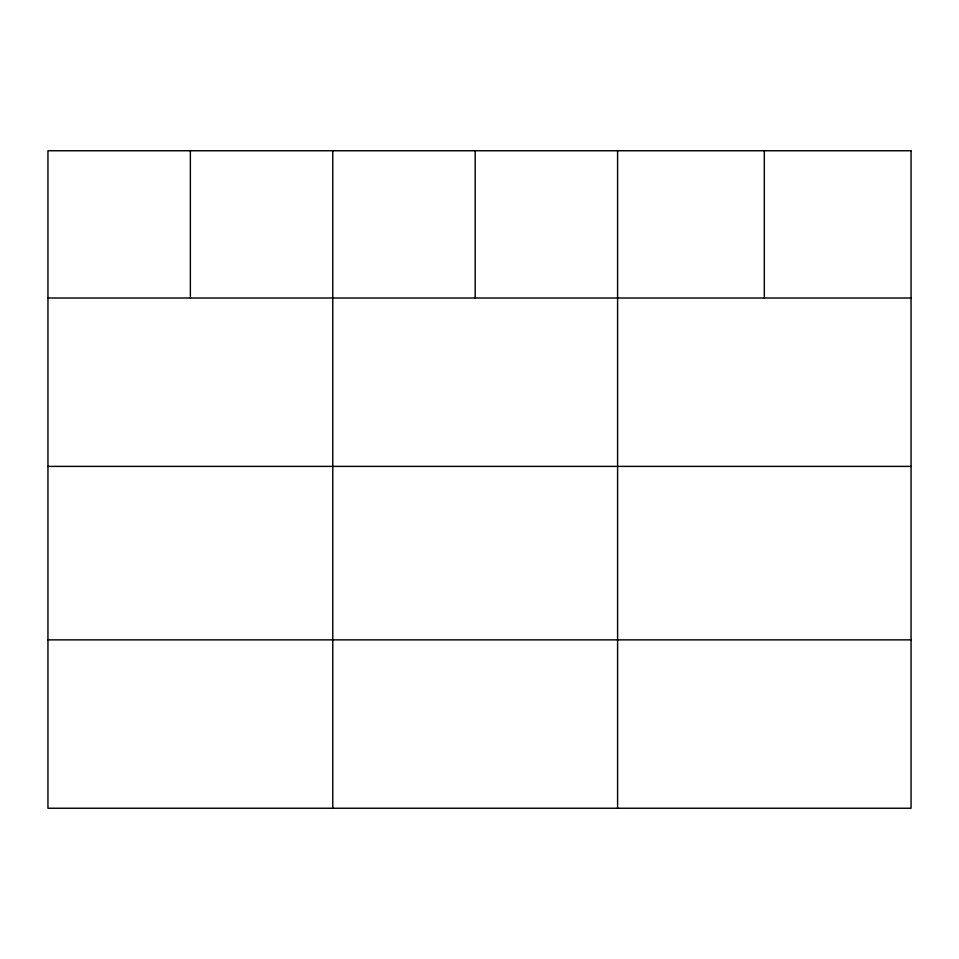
<?xml version="1.0" encoding="UTF-8"?>
<svg xmlns="http://www.w3.org/2000/svg" width="959" height="959" viewBox="0 0 959 959"><rect width="100%" height="100%" fill="white"/><g stroke="black" fill="none" stroke-linecap="round" stroke-linejoin="round"><path stroke-width="1.44" d="M47.95 298.009L911.05 298.009M47.95 466.386L911.05 466.386M47.95 639.869L911.05 639.869M764.323 150.755L764.323 298.009M617.596 150.755L617.596 808.245M475.184 150.755L475.184 298.009M332.773 150.755L332.773 808.245M190.362 150.755L190.362 298.009M911.05 150.755L47.95 150.755L47.95 808.245L911.05 808.245L911.05 150.755"/></g></svg>
